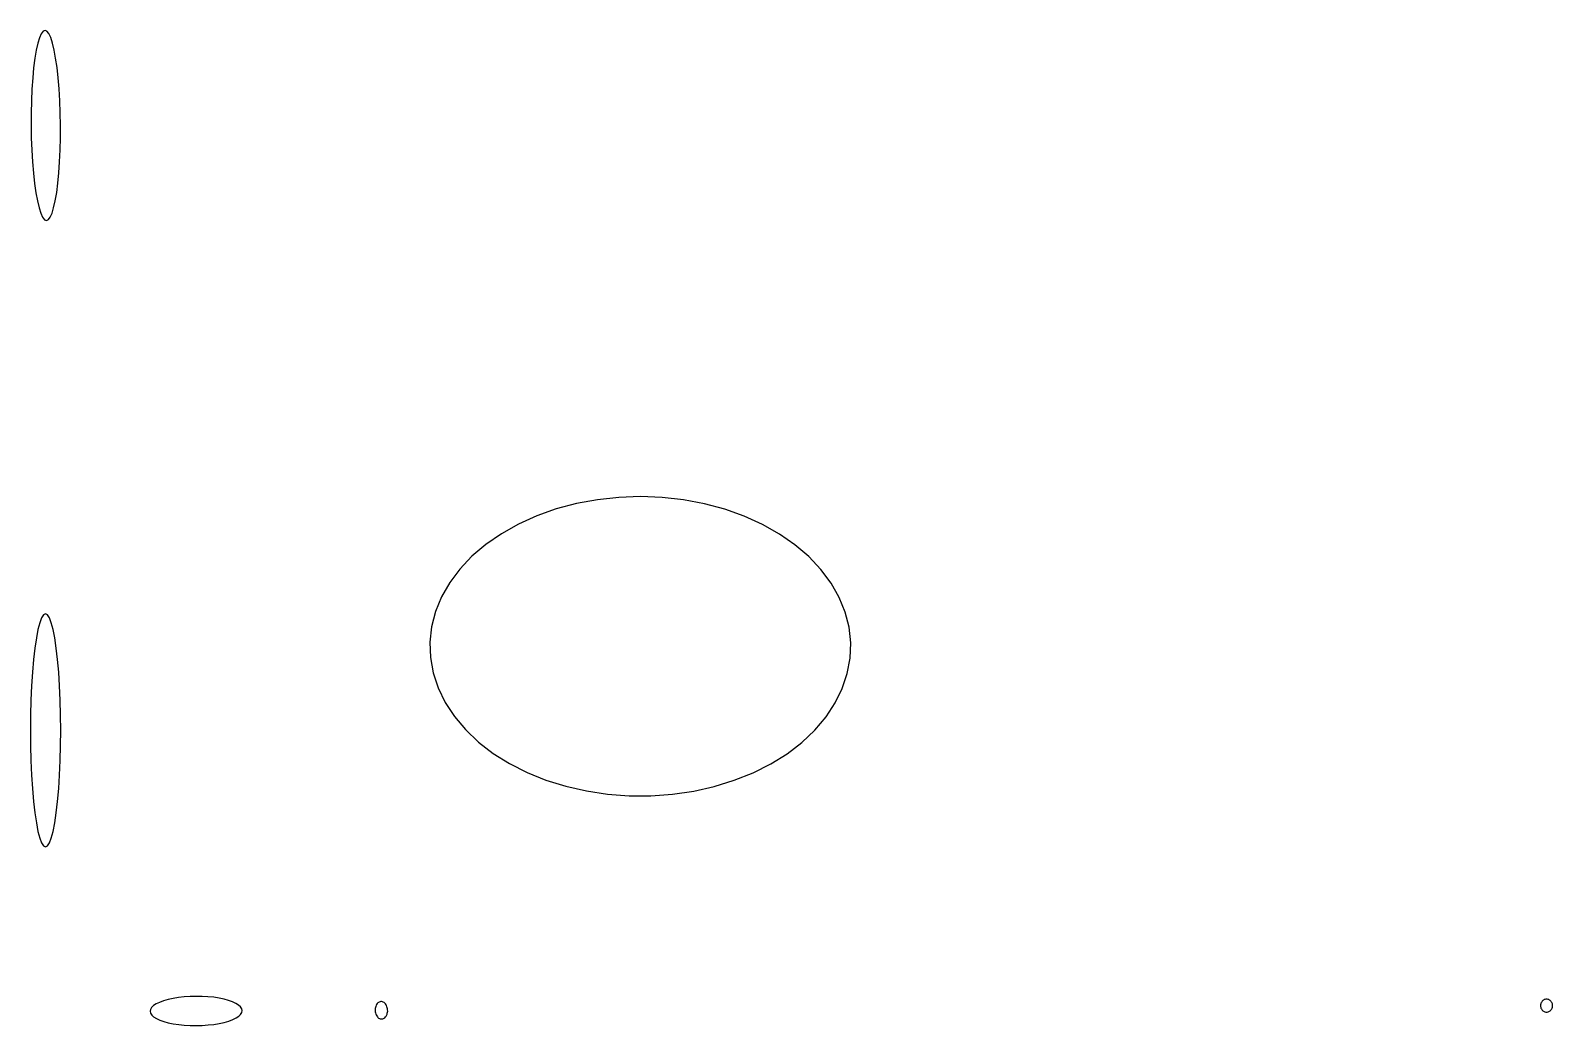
# Model space of a CAD drawing. Extents: x -292 to 292, y -205 to 211.
# Drawn here: x -292.3 to -162.3, y -205.5 to -120.5 of the extents above; entities that cross this region are included whole.
import ezdxf

# ---------------------------------------------------------------- set-up
doc = ezdxf.new("R2010")
doc.units = 0

msp = doc.modelspace()

# ---------------------------------------------------------------- linework, layer by layer
at = {"layer": 'ELLIPSES'}
for p, q in [((-291.39, -120.74), (-291.54, -121.08)), ((-291.23, -120.53), (-291.39, -120.74)), ((-291.06, -120.46), (-291.23, -120.53)), ((-290.9, -120.53), (-291.06, -120.46)), ((-290.74, -120.73), (-290.9, -120.53)), ((-290.58, -121.07), (-290.74, -120.73)), ((-291.82, -122.14), (-291.94, -122.84)), ((-291.68, -121.55), (-291.82, -122.14)), ((-291.54, -121.08), (-291.68, -121.55)), ((-290.43, -121.54), (-290.58, -121.07)), ((-290.29, -122.13), (-290.43, -121.54)), ((-290.16, -122.83), (-290.29, -122.13)), ((-291.94, -122.84), (-292.04, -123.64)), ((-290.04, -123.63), (-290.16, -122.83)), ((-292.12, -124.52), (-292.19, -125.48)), ((-292.04, -123.64), (-292.12, -124.52)), ((-289.95, -124.51), (-290.04, -123.63)), ((-289.87, -125.46), (-289.95, -124.51)), ((-292.19, -125.48), (-292.23, -126.48)), ((-289.81, -126.47), (-289.87, -125.46)), ((-292.23, -126.48), (-292.26, -127.53)), ((-289.77, -127.51), (-289.81, -126.47)), ((-292.26, -127.53), (-292.26, -128.59)), ((-292.26, -128.59), (-292.24, -129.64)), ((-289.75, -128.57), (-289.77, -127.51)), ((-289.75, -129.63), (-289.75, -128.57)), ((-292.24, -129.64), (-292.2, -130.69)), ((-289.77, -130.67), (-289.75, -129.63)), ((-292.2, -130.69), (-292.14, -131.69)), ((-289.82, -131.67), (-289.77, -130.67)), ((-292.14, -131.69), (-292.06, -132.64)), ((-289.89, -132.63), (-289.82, -131.67)), ((-292.06, -132.64), (-291.97, -133.53)), ((-291.97, -133.53), (-291.85, -134.32)), ((-290.07, -134.31), (-289.97, -133.51)), ((-289.97, -133.51), (-289.89, -132.63)), ((-291.85, -134.32), (-291.72, -135.02)), ((-291.72, -135.02), (-291.58, -135.61)), ((-290.33, -135.6), (-290.19, -135.01)), ((-290.19, -135.01), (-290.07, -134.31)), ((-291.58, -135.61), (-291.43, -136.08)), ((-291.43, -136.08), (-291.27, -136.42)), ((-291.27, -136.42), (-291.11, -136.63)), ((-290.78, -136.62), (-290.62, -136.42)), ((-290.62, -136.42), (-290.47, -136.07)), ((-290.47, -136.07), (-290.33, -135.6)), ((-291.11, -136.63), (-290.95, -136.69)), ((-290.95, -136.69), (-290.78, -136.62)), ((-245.68, -160.88), (-247.41, -161.34)), ((-243.89, -160.55), (-245.68, -160.88)), ((-242.06, -160.35), (-243.89, -160.55)), ((-240.21, -160.28), (-242.06, -160.35)), ((-238.36, -160.35), (-240.21, -160.28)), ((-236.53, -160.56), (-238.36, -160.35)), ((-234.74, -160.9), (-236.53, -160.56)), ((-233.01, -161.36), (-234.74, -160.9)), ((-249.07, -161.93), (-250.63, -162.64)), ((-247.41, -161.34), (-249.07, -161.93)), ((-231.36, -161.95), (-233.01, -161.36)), ((-229.79, -162.66), (-231.36, -161.95)), ((-252.08, -163.45), (-253.41, -164.37)), ((-250.63, -162.64), (-252.08, -163.45)), ((-228.34, -163.48), (-229.79, -162.66)), ((-227.02, -164.4), (-228.34, -163.48)), ((-253.41, -164.37), (-254.6, -165.38)), ((-225.83, -165.41), (-227.02, -164.4)), ((-254.6, -165.38), (-255.63, -166.47)), ((-224.8, -166.51), (-225.83, -165.41)), ((-256.5, -167.63), (-257.2, -168.85)), ((-255.63, -166.47), (-256.5, -167.63)), ((-223.93, -167.67), (-224.8, -166.51)), ((-223.24, -168.89), (-223.93, -167.67)), ((-257.2, -168.85), (-257.72, -170.11)), ((-222.72, -170.16), (-223.24, -168.89)), ((-291.02, -170.31), (-291.19, -170.39)), ((-290.85, -170.39), (-291.02, -170.31)), ((-257.72, -170.11), (-258.05, -171.41)), ((-222.39, -171.45), (-222.72, -170.16)), ((-291.52, -171.07), (-291.67, -171.64)), ((-291.36, -170.65), (-291.52, -171.07)), ((-291.19, -170.39), (-291.36, -170.65)), ((-290.69, -170.65), (-290.85, -170.39)), ((-290.53, -171.07), (-290.69, -170.65)), ((-290.37, -171.64), (-290.53, -171.07)), ((-258.05, -171.41), (-258.2, -172.72)), ((-222.25, -172.77), (-222.39, -171.45)), ((-291.81, -172.36), (-291.93, -173.22)), ((-291.67, -171.64), (-291.81, -172.36)), ((-290.23, -172.36), (-290.37, -171.64)), ((-290.11, -173.22), (-290.23, -172.36)), ((-258.2, -172.72), (-258.15, -174.04)), ((-222.3, -174.08), (-222.25, -172.77)), ((-292.05, -174.2), (-292.14, -175.28)), ((-291.93, -173.22), (-292.05, -174.2)), ((-289.99, -174.2), (-290.11, -173.22)), ((-289.9, -175.28), (-289.99, -174.2)), ((-258.15, -174.04), (-257.92, -175.34)), ((-222.54, -175.39), (-222.3, -174.08)), ((-292.14, -175.28), (-292.22, -176.45)), ((-289.83, -176.45), (-289.9, -175.28)), ((-257.92, -175.34), (-257.49, -176.62)), ((-222.97, -176.67), (-222.54, -175.39)), ((-292.22, -176.45), (-292.27, -177.68)), ((-289.77, -177.68), (-289.83, -176.45)), ((-257.49, -176.62), (-256.89, -177.87)), ((-223.58, -177.91), (-222.97, -176.67)), ((-292.27, -177.68), (-292.3, -178.96)), ((-289.74, -178.96), (-289.77, -177.68)), ((-256.89, -177.87), (-256.1, -179.06)), ((-224.36, -179.1), (-223.58, -177.91)), ((-292.3, -178.96), (-292.31, -180.26)), ((-289.73, -180.26), (-289.74, -178.96)), ((-256.1, -179.06), (-255.15, -180.19)), ((-225.32, -180.23), (-224.36, -179.1)), ((-292.31, -180.26), (-292.3, -181.56)), ((-289.74, -181.56), (-289.73, -180.26)), ((-255.15, -180.19), (-254.04, -181.25)), ((-226.43, -181.28), (-225.32, -180.23)), ((-292.3, -181.56), (-292.27, -182.83)), ((-289.77, -182.83), (-289.74, -181.56)), ((-254.04, -181.25), (-252.79, -182.22)), ((-227.69, -182.25), (-226.43, -181.28)), ((-292.27, -182.83), (-292.22, -184.07)), ((-289.83, -184.07), (-289.77, -182.83)), ((-252.79, -182.22), (-251.4, -183.09)), ((-251.4, -183.09), (-249.89, -183.85)), ((-230.59, -183.87), (-229.08, -183.11)), ((-229.08, -183.11), (-227.69, -182.25)), ((-292.22, -184.07), (-292.14, -185.23)), ((-289.9, -185.23), (-289.83, -184.07)), ((-249.89, -183.85), (-248.28, -184.5)), ((-248.28, -184.5), (-246.58, -185.03)), ((-233.9, -185.05), (-232.2, -184.52)), ((-232.2, -184.52), (-230.59, -183.87)), ((-292.14, -185.23), (-292.05, -186.32)), ((-289.99, -186.32), (-289.9, -185.23)), ((-246.58, -185.03), (-244.82, -185.43)), ((-244.82, -185.43), (-243.01, -185.71)), ((-243.01, -185.71), (-241.17, -185.84)), ((-241.17, -185.84), (-239.32, -185.85)), ((-239.32, -185.85), (-237.47, -185.71)), ((-237.47, -185.71), (-235.66, -185.44)), ((-235.66, -185.44), (-233.9, -185.05)), ((-292.05, -186.32), (-291.93, -187.3)), ((-290.11, -187.3), (-289.99, -186.32)), ((-291.93, -187.3), (-291.81, -188.15)), ((-291.81, -188.15), (-291.67, -188.88)), ((-290.37, -188.88), (-290.23, -188.15)), ((-290.23, -188.15), (-290.11, -187.3)), ((-291.67, -188.88), (-291.52, -189.45)), ((-291.52, -189.45), (-291.36, -189.87)), ((-290.69, -189.87), (-290.53, -189.45)), ((-290.53, -189.45), (-290.37, -188.88)), ((-291.36, -189.87), (-291.19, -190.13)), ((-291.19, -190.13), (-291.02, -190.21)), ((-291.02, -190.21), (-290.85, -190.13)), ((-290.85, -190.13), (-290.69, -189.87)), ((-282.06, -204.09), (-282.09, -204.25)), ((-281.96, -203.93), (-282.06, -204.09)), ((-281.79, -203.77), (-281.96, -203.93)), ((-281.57, -203.63), (-281.79, -203.77)), ((-281.28, -203.49), (-281.57, -203.63)), ((-280.94, -203.36), (-281.28, -203.49)), ((-280.56, -203.25), (-280.94, -203.36)), ((-280.13, -203.16), (-280.56, -203.25)), ((-279.67, -203.08), (-280.13, -203.16)), ((-279.19, -203.03), (-279.67, -203.08)), ((-278.68, -202.99), (-279.19, -203.03)), ((-278.17, -202.98), (-278.68, -202.99)), ((-277.65, -202.98), (-278.17, -202.98)), ((-277.15, -203.01), (-277.65, -202.98)), ((-276.66, -203.06), (-277.15, -203.01)), ((-276.2, -203.13), (-276.66, -203.06)), ((-275.77, -203.22), (-276.2, -203.13)), ((-275.39, -203.32), (-275.77, -203.22)), ((-275.05, -203.44), (-275.39, -203.32)), ((-274.76, -203.58), (-275.05, -203.44)), ((-274.53, -203.72), (-274.76, -203.58)), ((-274.36, -203.87), (-274.53, -203.72)), ((-274.26, -204.03), (-274.36, -203.87)), ((-274.23, -204.19), (-274.26, -204.03)), ((-262.85, -203.92), (-262.87, -204.01)), ((-262.87, -204.01), (-262.87, -204.11)), ((-262.87, -204.11), (-262.87, -204.2)), ((-262.82, -203.83), (-262.85, -203.92)), ((-262.79, -203.74), (-262.82, -203.83)), ((-262.75, -203.67), (-262.79, -203.74)), ((-262.7, -203.6), (-262.75, -203.67)), ((-262.65, -203.54), (-262.7, -203.6)), ((-262.59, -203.5), (-262.65, -203.54)), ((-262.52, -203.46), (-262.59, -203.5)), ((-262.45, -203.44), (-262.52, -203.46)), ((-262.39, -203.43), (-262.45, -203.44)), ((-262.32, -203.43), (-262.39, -203.43)), ((-262.25, -203.44), (-262.32, -203.43)), ((-262.18, -203.47), (-262.25, -203.44)), ((-262.11, -203.51), (-262.18, -203.47)), ((-262.05, -203.56), (-262.11, -203.51)), ((-261.99, -203.62), (-262.05, -203.56)), ((-261.94, -203.69), (-261.99, -203.62)), ((-261.9, -203.77), (-261.94, -203.69)), ((-261.86, -203.86), (-261.9, -203.77)), ((-261.84, -203.95), (-261.86, -203.86)), ((-261.82, -204.04), (-261.84, -203.95)), ((-261.81, -204.14), (-261.82, -204.04)), ((-163.32, -203.7), (-163.33, -203.77)), ((-163.33, -203.77), (-163.32, -203.84)), ((-163.31, -203.63), (-163.32, -203.7)), ((-163.32, -203.84), (-163.31, -203.91)), ((-163.29, -203.56), (-163.31, -203.63)), ((-163.31, -203.91), (-163.29, -203.98)), ((-163.26, -203.5), (-163.29, -203.56)), ((-163.29, -203.98), (-163.26, -204.05)), ((-163.22, -203.44), (-163.26, -203.5)), ((-163.26, -204.05), (-163.22, -204.11)), ((-163.18, -203.38), (-163.22, -203.44)), ((-163.22, -204.11), (-163.18, -204.16)), ((-163.13, -203.33), (-163.18, -203.38)), ((-163.07, -203.29), (-163.13, -203.33)), ((-163.01, -203.26), (-163.07, -203.29)), ((-162.95, -203.24), (-163.01, -203.26)), ((-162.88, -203.22), (-162.95, -203.24)), ((-162.81, -203.22), (-162.88, -203.22)), ((-162.75, -203.22), (-162.81, -203.22)), ((-162.68, -203.24), (-162.75, -203.22)), ((-162.62, -203.26), (-162.68, -203.24)), ((-162.56, -203.29), (-162.62, -203.26)), ((-162.5, -203.33), (-162.56, -203.29)), ((-162.45, -203.38), (-162.5, -203.33)), ((-162.41, -203.44), (-162.45, -203.38)), ((-162.45, -204.16), (-162.41, -204.11)), ((-162.37, -203.5), (-162.41, -203.44)), ((-162.41, -204.11), (-162.37, -204.05)), ((-162.34, -203.56), (-162.37, -203.5)), ((-162.37, -204.05), (-162.34, -203.98)), ((-162.32, -203.63), (-162.34, -203.56)), ((-162.34, -203.98), (-162.32, -203.91)), ((-162.31, -203.7), (-162.32, -203.63)), ((-162.32, -203.91), (-162.31, -203.84)), ((-162.3, -203.77), (-162.31, -203.7)), ((-162.31, -203.84), (-162.3, -203.77)), ((-282.09, -204.25), (-282.05, -204.42)), ((-282.05, -204.42), (-281.95, -204.58)), ((-281.95, -204.58), (-281.79, -204.73)), ((-281.79, -204.73), (-281.56, -204.87)), ((-281.56, -204.87), (-281.27, -205.01)), ((-281.27, -205.01), (-280.93, -205.13)), ((-280.93, -205.13), (-280.54, -205.23)), ((-280.54, -205.23), (-280.12, -205.32)), ((-280.12, -205.32), (-279.65, -205.39)), ((-279.65, -205.39), (-279.17, -205.44)), ((-277.13, -205.42), (-276.65, -205.37)), ((-276.65, -205.37), (-276.19, -205.29)), ((-276.19, -205.29), (-275.76, -205.2)), ((-275.76, -205.2), (-275.37, -205.09)), ((-275.37, -205.09), (-275.03, -204.96)), ((-275.03, -204.96), (-274.75, -204.82)), ((-274.75, -204.82), (-274.52, -204.67)), ((-274.52, -204.67), (-274.36, -204.52)), ((-274.36, -204.52), (-274.26, -204.36)), ((-274.26, -204.36), (-274.23, -204.19)), ((-262.87, -204.2), (-262.86, -204.3)), ((-262.86, -204.3), (-262.84, -204.39)), ((-262.84, -204.39), (-262.81, -204.49)), ((-262.81, -204.49), (-262.78, -204.57)), ((-262.78, -204.57), (-262.73, -204.65)), ((-262.73, -204.65), (-262.68, -204.72)), ((-262.68, -204.72), (-262.63, -204.78)), ((-262.63, -204.78), (-262.57, -204.83)), ((-262.57, -204.83), (-262.5, -204.87)), ((-262.5, -204.87), (-262.43, -204.9)), ((-262.43, -204.9), (-262.36, -204.91)), ((-262.36, -204.91), (-262.29, -204.91)), ((-262.29, -204.91), (-262.22, -204.9)), ((-262.22, -204.9), (-262.16, -204.88)), ((-262.16, -204.88), (-262.09, -204.84)), ((-262.09, -204.84), (-262.03, -204.8)), ((-262.03, -204.8), (-261.98, -204.74)), ((-261.98, -204.74), (-261.93, -204.67)), ((-261.93, -204.67), (-261.89, -204.6)), ((-261.89, -204.6), (-261.85, -204.51)), ((-261.85, -204.51), (-261.83, -204.42)), ((-261.83, -204.42), (-261.81, -204.33)), ((-261.8, -204.23), (-261.81, -204.14)), ((-261.81, -204.33), (-261.8, -204.23)), ((-163.18, -204.16), (-163.13, -204.21)), ((-163.13, -204.21), (-163.07, -204.25)), ((-163.07, -204.25), (-163.01, -204.28)), ((-163.01, -204.28), (-162.95, -204.31)), ((-162.95, -204.31), (-162.88, -204.32)), ((-162.88, -204.32), (-162.81, -204.32)), ((-162.81, -204.32), (-162.75, -204.32)), ((-162.75, -204.32), (-162.68, -204.31)), ((-162.68, -204.31), (-162.62, -204.28)), ((-162.62, -204.28), (-162.56, -204.25)), ((-162.56, -204.25), (-162.5, -204.21)), ((-162.5, -204.21), (-162.45, -204.16)), ((-279.17, -205.44), (-278.66, -205.47)), ((-278.66, -205.47), (-278.15, -205.47)), ((-278.15, -205.47), (-277.64, -205.46)), ((-277.64, -205.46), (-277.13, -205.42))]:
    msp.add_line(p, q, dxfattribs=at)

doc.saveas('drawing.dxf')
